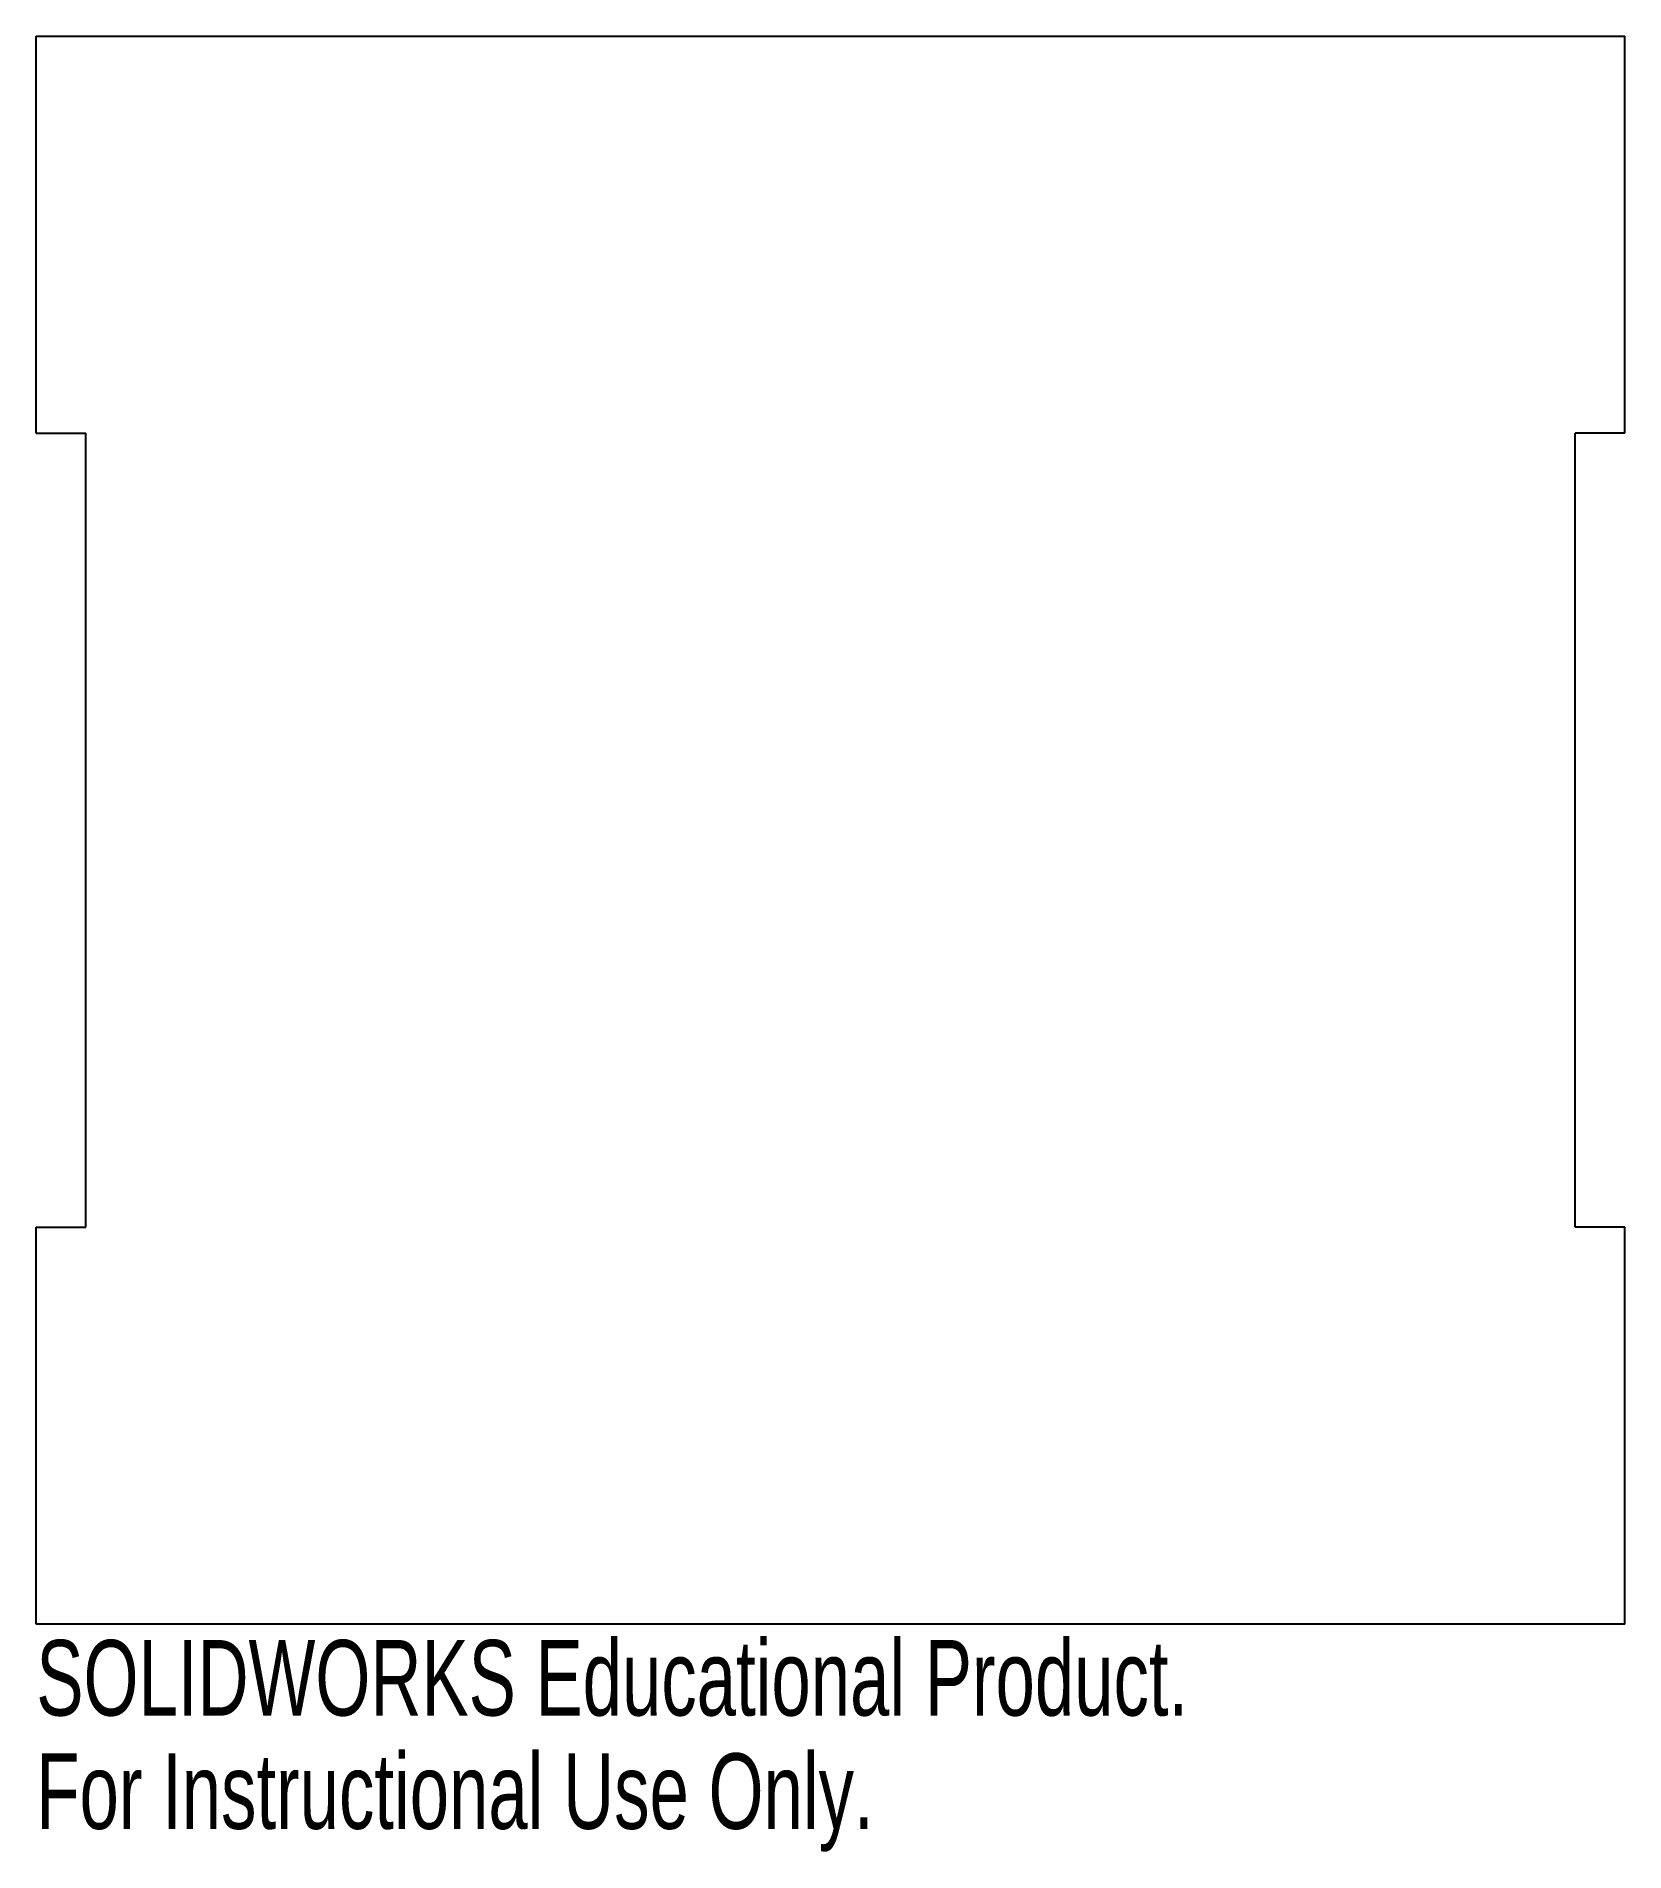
# Model space of a CAD drawing. Header units: inches. Extents: x 0 to 4, y -0.57 to 4.
import ezdxf

# ---------------------------------------------------------------- set-up
doc = ezdxf.new("R2010")
doc.units = ezdxf.units.IN
doc.header["$MEASUREMENT"] = 0
doc.styles.add('SLDTEXTSTYLE0', font='TXT', dxfattribs={"width": 0.7})

msp = doc.modelspace()

# ---------------------------------------------------------------- linework, layer by layer
at = {"color": 7, "linetype": 'Continuous', "lineweight": 25}
for p, q in [((0, 3), (0, 4)), ((0, 4), (4, 4)), ((4, 3), (4, 4)), ((0, 3), (0.125, 3)), ((0.125, 1), (0.125, 3)), ((3.875, 1), (3.875, 3)), ((4, 3), (3.875, 3)), ((0, 0), (0, 1)), ((0, 1), (0.125, 1)), ((4, 1), (3.875, 1)), ((4, 0), (4, 1)), ((4, 0), (0, 0))]:
    msp.add_line(p, q, dxfattribs=at)

# ---------------------------------------------------------------- texts
at = {"color": 7, "linetype": 'Continuous', "char_height": 0.1903, "attachment_point": 1, "style": 'SLDTEXTSTYLE0'}
for s, insert in [('SOLIDWORKS Educational Product.', (0, -0.0401)), ('For Instructional Use Only.', (0, -0.3256))]:
    msp.add_mtext(s, dxfattribs=dict(at, insert=insert))

doc.saveas('drawing.dxf')
